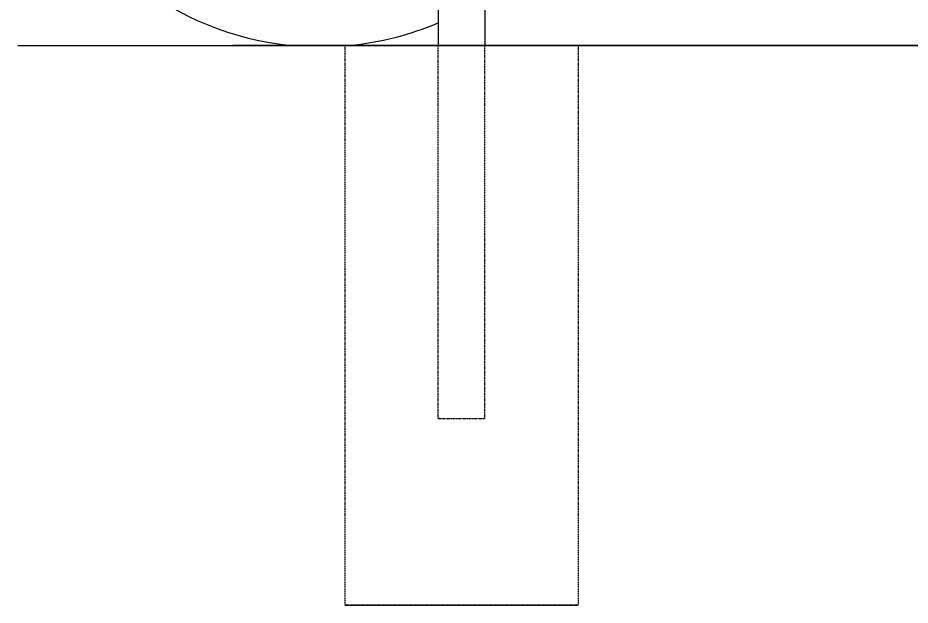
# Model space of a CAD drawing. Header units: millimetres. Extents: x 468 to 13607, y -402 to 3127.
# Drawn here: x 468 to 1424, y 1437 to 2066 of the extents above; entities that cross this region are included whole.
import ezdxf

# ---------------------------------------------------------------- set-up
doc = ezdxf.new("R2010")
doc.units = ezdxf.units.MM
doc.linetypes.add('HIDDEN', pattern=[1.905, 1.27, -0.635])
for name, color, linetype, lineweight in [('ZANO_R', 7, 'Continuous', 0), ('ZANO_R_przerywana', 7, 'HIDDEN', 0), ('ZANO_W', 1, 'Continuous', 0)]:
    doc.layers.add(name, color=color, linetype=linetype, lineweight=lineweight)
doc.styles.get("Standard").update_dxf_attribs({"font": 'ARIALUNI.TTF'})
doc.dimstyles.new('pl i ang', dxfattribs={"dimtxt": 50, "dimasz": 50, "dimexe": 1.25, "dimexo": 0.625, "dimgap": 10, "dimtad": 1, "dimtoh": 1, "dimtxsty": 'Standard', "dimcen": 2.5, "dimclrd": 1, "dimclre": 1, "dimclrt": 1, "dimadec": 0, "dimazin": 0, "dimtfac": 1, "dimtmove": 0, "dimatfit": 3, "dimfxl": 1, "dimarcsym": 1})

# ---------------------------------------------------------------- blocks, each defined once
blk = doc.blocks.new('*D495')
at = {"layer": 'ZANO_W', "color": 1, "lineweight": -2}
blk.add_arc((968.45, 2786.59), 159.66, 284.3922, 345.6078, dxfattribs=at)
at = {"layer": 'ZANO_W', "color": 1}
for points in [[(1129.71, 2746.07), (1116.48, 2747.75), (1128.11, 2786.59)], [(1007.3, 2638.56), (1008.97, 2625.33), (968.45, 2626.93)]]:
    blk.add_solid(points, dxfattribs=at)
at = {"layer": 'ZANO_W', "color": 1, "insert": (1059.71, 2695.34), "char_height": 40, "attachment_point": 5, "rotation": 45}
blk.add_mtext('90%%d', dxfattribs=at)

msp = doc.modelspace()

# ---------------------------------------------------------------- linework, layer by layer
at = {"layer": 'ZANO_R'}
for p, q in [((918.45, 2836.59), (918.45, 2036.59)), ((968.45, 2786.59), (968.45, 2036.59)), ((468.02, 2036.59), (2743.04, 2036.59)), ((1938.45, 2036.59), (698.45, 2036.59)), ((761.31, 2036.59), (792.33, 2036.59)), ((792.33, 2036.59), (818.27, 2036.59)), ((818.45, 2036.59), (1068.45, 2036.59)), ((1068.45, 2036.59), (818.45, 2036.59)), ((918.45, 2036.59), (920.45, 2036.59)), ((920.45, 2036.59), (918.45, 2036.59)), ((920.45, 2036.59), (966.45, 2036.59)), ((966.45, 2036.59), (968.45, 2036.59)), ((968.45, 2036.59), (966.45, 2036.59))]:
    msp.add_line(p, q, dxfattribs=at)
at = {"layer": 'ZANO_R', "color": 253}
for start, end in [(66.94945, 264.47288), (275.52748, 293.05055)]:
    msp.add_arc((792.33, 2357.19), 322.1, start, end, dxfattribs=at)
at = {"layer": 'ZANO_R_przerywana'}
for p, q in [((818.45, 2036.59), (818.45, 1436.59)), ((818.45, 2036.59), (818.45, 1436.59)), ((918.45, 1636.59), (918.45, 2036.59)), ((968.45, 1636.59), (968.45, 2036.59)), ((1068.45, 2036.59), (1068.45, 1436.59)), ((1068.45, 2036.59), (1068.45, 1436.59)), ((918.45, 1636.59), (920.45, 1636.59)), ((920.45, 1636.59), (918.45, 1636.59)), ((920.45, 1636.59), (966.45, 1636.59)), ((966.45, 1636.59), (968.45, 1636.59)), ((968.45, 1636.59), (966.45, 1636.59)), ((818.45, 1436.59), (1068.45, 1436.59)), ((1068.45, 1436.59), (818.45, 1436.59))]:
    msp.add_line(p, q, dxfattribs=at)

# ---------------------------------------------------------------- dimensions: what is measured, and where the dimension line sits
at = {"layer": 'ZANO_W'}
dim = msp.add_angular_dim_2l(base=(1048.28, 2648.32), line1=((968.45, 2786.59), (1668.45, 2786.59)), line2=((968.45, 2786.59), (968.45, 2036.59)), dimstyle='pl i ang', override={"dimtxt": 40, "dimasz": 40, "dimexe": 10, "dimexo": 10, "dimtoh": 0, "dimdec": 0, "dimtdec": 0, "dimtmove": 1}, dxfattribs=at)
dim.commit()
dim.dimension.update_dxf_attribs({"geometry": '*D495', "text_midpoint": (1059.71, 2695.34)})

doc.saveas('drawing.dxf')
